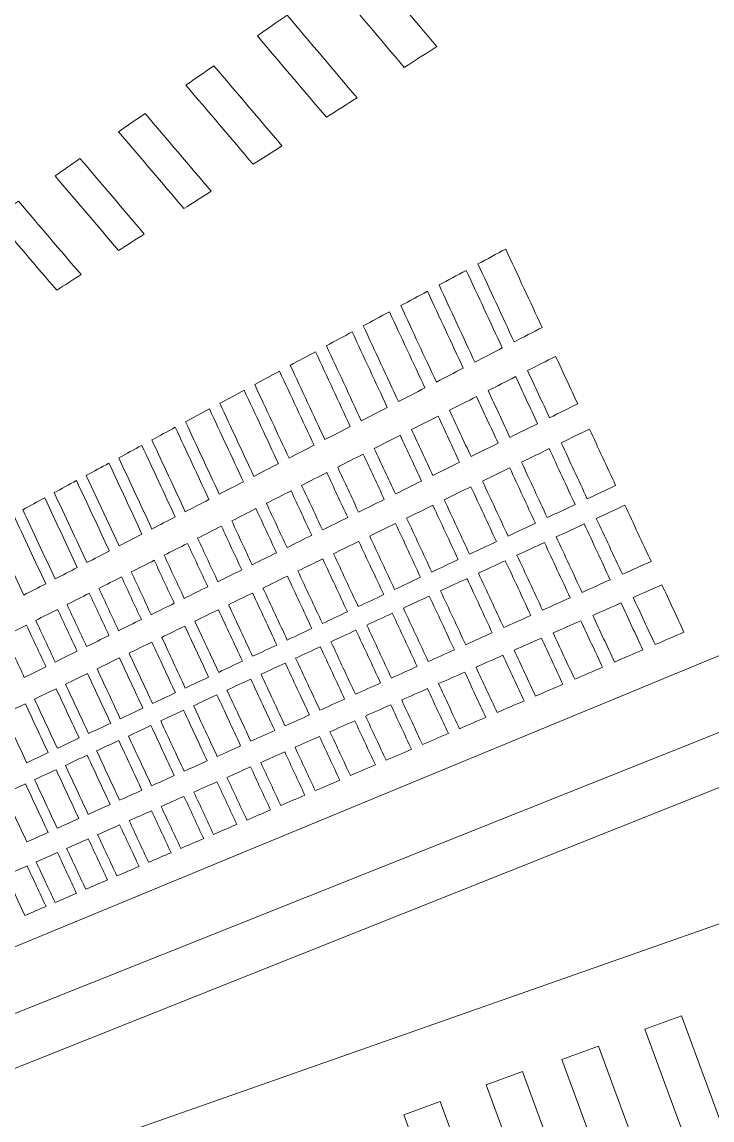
# Model space of a CAD drawing. Header units: millimetres. Extents: x -751 to 1411, y -446 to 1681.
# Drawn here: x 7 to 85.2, y 311.8 to 436.2 of the extents above; entities that cross this region are included whole.
import ezdxf

# ---------------------------------------------------------------- set-up
doc = ezdxf.new("R2010")
doc.units = ezdxf.units.MM
doc.header["$MEASUREMENT"] = 0
doc.layers.add('Layer 6', color=7, linetype='Continuous')

msp = doc.modelspace()

# ---------------------------------------------------------------- linework, layer by layer
at = {"layer": 'Layer 6', "lineweight": 0}
for points in [[(-42.08, 304.58), (-45.25, 310.13), (92.16, 366.97), (95.84, 359.61), (-42.08, 304.58)], [(105.27, 340.78), (-34.65, 291.58), (-39.18, 299.5), (98.44, 354.42), (105.27, 340.78)], [(77.58, 322.06), (81.73, 323.58), (103.39, 264.89), (99.2, 263.41), (77.58, 322.06)], [(68.2, 318.61), (72.33, 320.13), (93.89, 261.54), (89.72, 260.06), (68.2, 318.61)], [(59.61, 315.76), (63.73, 317.28), (85.2, 258.77), (81.04, 257.3), (59.61, 315.76)], [(50.3, 312.35), (54.4, 313.85), (75.77, 255.44), (71.63, 253.98), (50.3, 312.35)]]:
    msp.add_lwpolyline(points, dxfattribs=at)
for points in [[(-198.52, 551.4), (-477.55, 551.4), (-697.08, 331.88), (-697.08, 52.85), (-697.08, -226.18), (-477.55, -445.71), (-198.52, -445.71), (80.51, -445.71), (300.03, -226.18), (300.03, 52.85), (300.03, 331.88), (80.51, 551.4), (-198.52, 551.4)], [(45.88, 443.11), (48.59, 439.89), (51.31, 436.67), (54.03, 433.45), (52.8, 432.66), (51.58, 431.87), (50.35, 431.08), (47.66, 434.26), (44.98, 437.44), (42.29, 440.62), (43.49, 441.45), (44.68, 442.28), (45.88, 443.11)], [(37.08, 437.01), (39.71, 433.89), (42.35, 430.77), (44.99, 427.65), (43.84, 426.91), (42.68, 426.17), (41.53, 425.43), (38.92, 428.51), (36.31, 431.59), (33.7, 434.67), (34.83, 435.45), (35.95, 436.23), (37.08, 437.01)], [(28.79, 431.27), (31.36, 428.25), (33.92, 425.22), (36.49, 422.2), (35.4, 421.5), (34.31, 420.8), (33.22, 420.1), (30.69, 423.09), (28.15, 426.08), (25.61, 429.07), (26.67, 429.81), (27.73, 430.54), (28.79, 431.27)], [(20.98, 425.87), (23.48, 422.93), (25.97, 419.99), (28.47, 417.05), (27.44, 416.39), (26.41, 415.74), (25.39, 415.08), (22.92, 417.98), (20.45, 420.88), (17.98, 423.79), (18.98, 424.48), (19.98, 425.17), (20.98, 425.87)], [(20.89, 412.2), (19.92, 411.57), (18.95, 410.95), (17.98, 410.33), (15.58, 413.15), (13.18, 415.97), (10.78, 418.79), (11.72, 419.45), (12.67, 420.1), (13.61, 420.76), (16.04, 417.9), (18.47, 415.05), (20.89, 412.2)], [(3.95, 414.07), (4.85, 414.69), (5.74, 415.31), (6.64, 415.93), (9, 413.15), (11.36, 410.38), (13.73, 407.6), (12.81, 407.01), (11.89, 406.42), (10.97, 405.83), (8.63, 408.58), (6.29, 411.32), (3.95, 414.07)], [(62.79, 399.97), (61.43, 402.92), (60.06, 405.86), (58.69, 408.8), (59.74, 409.37), (60.78, 409.93), (61.83, 410.5), (63.21, 407.53), (64.58, 404.57), (65.96, 401.61), (64.91, 401.07), (63.85, 400.52), (62.79, 399.97)], [(61.45, 399.28), (60.42, 398.75), (59.38, 398.21), (58.34, 397.67), (56.99, 400.59), (55.63, 403.5), (54.28, 406.42), (55.3, 406.97), (56.33, 407.53), (57.36, 408.08), (58.72, 405.15), (60.09, 402.21), (61.45, 399.28)], [(57.03, 396.99), (56.01, 396.47), (54.99, 395.94), (53.98, 395.42), (52.63, 398.3), (51.29, 401.19), (49.95, 404.08), (50.95, 404.62), (51.96, 405.17), (52.97, 405.71), (54.32, 402.8), (55.67, 399.9), (57.03, 396.99)], [(52.68, 394.75), (51.68, 394.23), (50.69, 393.72), (49.69, 393.2), (48.36, 396.06), (47.03, 398.92), (45.7, 401.78), (46.69, 402.32), (47.67, 402.85), (48.66, 403.38), (50, 400.51), (51.34, 397.63), (52.68, 394.75)], [(48.42, 392.54), (47.44, 392.04), (46.46, 391.53), (45.48, 391.03), (44.16, 393.86), (42.84, 396.69), (41.52, 399.53), (42.49, 400.05), (43.47, 400.58), (44.44, 401.1), (45.76, 398.25), (47.09, 395.4), (48.42, 392.54)], [(44.23, 390.38), (43.27, 389.88), (42.31, 389.39), (41.35, 388.89), (40.04, 391.7), (38.73, 394.51), (37.43, 397.31), (38.38, 397.83), (39.33, 398.34), (40.29, 398.86), (41.6, 396.03), (42.92, 393.21), (44.23, 390.38)], [(66.8, 391.37), (65.97, 393.15), (65.14, 394.93), (64.31, 396.71), (65.37, 397.25), (66.43, 397.79), (67.49, 398.33), (68.32, 396.53), (69.16, 394.74), (69.99, 392.95), (68.93, 392.42), (67.86, 391.89), (66.8, 391.37)], [(40.12, 388.26), (39.18, 387.77), (38.23, 387.28), (37.29, 386.79), (35.99, 389.58), (34.7, 392.36), (33.4, 395.14), (34.34, 395.65), (35.27, 396.15), (36.21, 396.66), (37.51, 393.86), (38.82, 391.06), (40.12, 388.26)], [(62.31, 389.15), (61.49, 390.91), (60.67, 392.68), (59.85, 394.45), (60.89, 394.97), (61.92, 395.5), (62.96, 396.03), (63.79, 394.25), (64.62, 392.47), (65.44, 390.7), (64.4, 390.18), (63.36, 389.66), (62.31, 389.15)], [(36.09, 386.17), (35.16, 385.69), (34.23, 385.21), (33.3, 384.73), (32.02, 387.49), (30.73, 390.25), (29.45, 393.01), (30.37, 393.5), (31.29, 394), (32.21, 394.5), (33.5, 391.72), (34.79, 388.95), (36.09, 386.17)], [(60.98, 388.49), (59.96, 387.98), (58.93, 387.48), (57.91, 386.97), (57.09, 388.72), (56.28, 390.47), (55.47, 392.22), (56.48, 392.74), (57.5, 393.25), (58.52, 393.77), (59.34, 392.01), (60.16, 390.25), (60.98, 388.49)], [(32.12, 384.12), (31.21, 383.65), (30.3, 383.18), (29.39, 382.71), (28.11, 385.44), (26.84, 388.18), (25.57, 390.91), (25.57, 390.91), (28.28, 392.37), (28.28, 392.37), (29.56, 389.62), (30.84, 386.87), (32.12, 384.12)], [(56.6, 386.32), (55.6, 385.83), (54.59, 385.33), (53.58, 384.83), (52.78, 386.57), (51.97, 388.3), (51.16, 390.03), (52.17, 390.54), (53.17, 391.05), (54.17, 391.56), (54.98, 389.81), (55.79, 388.07), (56.6, 386.32)], [(28.22, 382.11), (27.33, 381.64), (26.43, 381.18), (25.54, 380.72), (24.28, 383.43), (23.01, 386.14), (21.75, 388.85), (22.64, 389.33), (23.53, 389.81), (24.41, 390.29), (25.68, 387.56), (26.95, 384.83), (28.22, 382.11)], [(71.07, 382.18), (70.09, 384.3), (69.1, 386.41), (68.12, 388.53), (69.19, 389.05), (70.25, 389.57), (71.32, 390.09), (72.31, 387.96), (73.3, 385.83), (74.29, 383.7), (73.22, 383.19), (72.15, 382.69), (71.07, 382.18)], [(52.3, 384.2), (51.32, 383.71), (50.33, 383.22), (49.34, 382.73), (48.54, 384.45), (47.74, 386.17), (46.94, 387.89), (47.92, 388.39), (48.91, 388.88), (49.89, 389.38), (50.69, 387.66), (51.5, 385.93), (52.3, 384.2)], [(24.4, 380.13), (23.52, 379.67), (22.64, 379.22), (21.76, 378.76), (20.5, 381.45), (19.25, 384.14), (18, 386.82), (18.87, 387.29), (19.75, 387.77), (20.62, 388.24), (21.88, 385.53), (23.14, 382.83), (24.4, 380.13)], [(48.08, 382.11), (47.11, 381.63), (46.14, 381.15), (45.17, 380.67), (44.38, 382.37), (43.59, 384.08), (42.8, 385.78), (43.76, 386.27), (44.73, 386.76), (45.69, 387.25), (46.49, 385.54), (47.29, 383.82), (48.08, 382.11)], [(66.54, 380.05), (65.57, 382.15), (64.59, 384.24), (63.62, 386.34), (64.67, 386.85), (65.71, 387.36), (66.76, 387.87), (67.74, 385.76), (68.72, 383.65), (69.7, 381.54), (68.65, 381.04), (67.6, 380.55), (66.54, 380.05)], [(20.63, 378.18), (19.77, 377.74), (18.9, 377.29), (18.04, 376.84), (18.04, 376.84), (14.32, 384.83), (14.32, 384.83), (15.17, 385.3), (16.03, 385.76), (16.89, 386.22), (18.14, 383.54), (19.39, 380.86), (20.63, 378.18)], [(43.94, 380.06), (42.99, 379.59), (42.03, 379.12), (41.08, 378.65), (40.3, 380.34), (39.51, 382.02), (38.72, 383.71), (39.67, 384.19), (40.62, 384.67), (41.57, 385.15), (42.36, 383.46), (43.15, 381.76), (43.94, 380.06)], [(59.2, 384.19), (60.23, 384.69), (61.26, 385.19), (62.29, 385.69), (63.26, 383.6), (64.23, 381.51), (65.2, 379.42), (64.17, 378.93), (63.14, 378.44), (62.1, 377.96), (61.14, 380.03), (60.17, 382.11), (59.2, 384.19)], [(16.94, 376.27), (16.09, 375.83), (15.24, 375.39), (14.39, 374.96), (13.16, 377.6), (11.93, 380.24), (10.69, 382.88), (11.54, 383.33), (12.38, 383.79), (13.22, 384.24), (14.46, 381.59), (15.7, 378.93), (16.94, 376.27)], [(60.78, 377.34), (59.77, 376.86), (58.76, 376.38), (57.74, 375.9), (56.78, 377.96), (55.83, 380.02), (54.87, 382.07), (55.88, 382.57), (56.89, 383.06), (57.89, 383.55), (58.86, 381.48), (59.82, 379.41), (60.78, 377.34)], [(13.3, 374.4), (12.47, 373.96), (11.63, 373.53), (10.79, 373.1), (9.57, 375.72), (8.35, 378.34), (7.13, 380.95), (7.96, 381.4), (8.79, 381.85), (9.62, 382.3), (10.85, 379.66), (12.07, 377.03), (13.3, 374.4)], [(39.87, 378.05), (38.93, 377.59), (38, 377.12), (37.06, 376.66), (36.28, 378.33), (35.5, 380), (34.73, 381.68), (35.66, 382.15), (36.59, 382.62), (37.52, 383.09), (38.3, 381.41), (39.08, 379.73), (39.87, 378.05)], [(35.87, 376.07), (34.95, 375.62), (34.03, 375.16), (33.11, 374.71), (32.34, 376.36), (31.57, 378.02), (30.8, 379.68), (31.71, 380.14), (32.63, 380.61), (33.54, 381.07), (34.32, 379.41), (35.09, 377.74), (35.87, 376.07)], [(56.45, 375.29), (55.45, 374.82), (54.46, 374.35), (53.46, 373.88), (52.51, 375.92), (51.56, 377.96), (50.61, 380), (51.6, 380.48), (52.59, 380.97), (53.58, 381.45), (54.54, 379.4), (55.49, 377.34), (56.45, 375.29)], [(75.05, 373.63), (74.07, 375.74), (73.08, 377.86), (72.1, 379.97), (73.18, 380.47), (74.25, 380.97), (75.33, 381.47), (76.32, 379.35), (77.31, 377.22), (78.3, 375.09), (77.22, 374.6), (76.13, 374.11), (75.05, 373.63)], [(9.73, 372.55), (8.91, 372.12), (8.08, 371.7), (7.26, 371.27), (6.05, 373.87), (4.84, 376.47), (3.63, 379.06), (4.45, 379.5), (5.26, 379.94), (6.08, 380.38), (7.29, 377.77), (8.51, 375.16), (9.73, 372.55)], [(31.94, 374.13), (31.04, 373.68), (30.13, 373.24), (29.23, 372.79), (28.47, 374.43), (27.7, 376.07), (26.94, 377.72), (27.83, 378.17), (28.73, 378.63), (29.63, 379.09), (30.4, 377.43), (31.17, 375.78), (31.94, 374.13)], [(52.19, 373.29), (51.21, 372.83), (50.23, 372.36), (49.25, 371.9), (48.31, 373.92), (47.37, 375.94), (46.43, 377.96), (47.41, 378.44), (48.38, 378.91), (49.35, 379.39), (50.3, 377.35), (51.24, 375.32), (52.19, 373.29)], [(67.56, 377.86), (68.62, 378.35), (69.67, 378.84), (70.73, 379.33), (71.71, 377.23), (72.69, 375.12), (73.67, 373.01), (72.61, 372.53), (71.55, 372.05), (70.49, 371.57), (69.51, 373.67), (68.54, 375.76), (67.56, 377.86)], [(48.01, 371.32), (47.05, 370.86), (46.09, 370.41), (45.13, 369.96), (44.19, 371.96), (43.26, 373.96), (42.33, 375.96), (43.28, 376.43), (44.24, 376.9), (45.2, 377.36), (46.13, 375.35), (47.07, 373.33), (48.01, 371.32)], [(63.11, 375.79), (64.15, 376.27), (65.18, 376.75), (66.22, 377.23), (67.19, 375.14), (68.16, 373.06), (69.14, 370.97), (68.09, 370.5), (67.05, 370.03), (66.01, 369.56), (65.04, 371.64), (64.08, 373.71), (63.11, 375.79)], [(28.08, 372.22), (27.19, 371.78), (26.31, 371.34), (25.42, 370.9), (24.66, 372.53), (23.9, 374.16), (23.14, 375.79), (24.03, 376.24), (24.91, 376.68), (25.79, 377.13), (26.55, 375.5), (27.32, 373.86), (28.08, 372.22)], [(24.29, 370.34), (23.41, 369.91), (22.54, 369.48), (21.67, 369.05), (20.92, 370.66), (20.17, 372.28), (19.41, 373.89), (20.28, 374.33), (21.15, 374.77), (22.02, 375.22), (22.77, 373.59), (23.53, 371.97), (24.29, 370.34)], [(43.9, 369.38), (42.96, 368.94), (42.01, 368.49), (41.07, 368.05), (40.15, 370.03), (39.22, 372.02), (38.3, 374), (39.24, 374.46), (40.17, 374.91), (41.11, 375.37), (42.04, 373.38), (42.97, 371.38), (43.9, 369.38)], [(58.74, 373.75), (59.76, 374.23), (60.77, 374.7), (61.79, 375.17), (62.75, 373.1), (63.72, 371.03), (64.68, 368.96), (63.66, 368.5), (62.64, 368.04), (61.61, 367.58), (60.66, 369.64), (59.7, 371.7), (58.74, 373.75)], [(39.87, 367.48), (38.94, 367.05), (38.01, 366.61), (37.09, 366.17), (36.17, 368.14), (35.25, 370.1), (34.34, 372.07), (35.26, 372.52), (36.18, 372.97), (37.1, 373.42), (38.03, 371.44), (38.95, 369.46), (39.87, 367.48)], [(20.56, 368.5), (19.7, 368.08), (18.84, 367.65), (17.99, 367.23), (17.24, 368.83), (16.49, 370.43), (15.75, 372.03), (16.6, 372.46), (17.46, 372.9), (18.31, 373.33), (19.06, 371.72), (19.81, 370.11), (20.56, 368.5)], [(54.45, 371.76), (55.45, 372.22), (56.45, 372.69), (57.45, 373.15), (58.4, 371.1), (59.35, 369.05), (60.31, 367), (59.3, 366.55), (58.3, 366.09), (57.3, 365.64), (56.35, 367.68), (55.4, 369.72), (54.45, 371.76)], [(76.28, 371), (77.36, 371.48), (78.45, 371.96), (79.53, 372.44), (80.36, 370.65), (81.2, 368.85), (82.03, 367.06), (80.94, 366.59), (79.85, 366.12), (78.76, 365.65), (77.93, 367.43), (77.1, 369.22), (76.28, 371)], [(16.89, 366.69), (16.05, 366.27), (15.21, 365.85), (14.36, 365.44), (13.62, 367.02), (12.89, 368.61), (12.15, 370.2), (12.98, 370.62), (13.82, 371.05), (14.66, 371.48), (15.41, 369.88), (16.15, 368.28), (16.89, 366.69)], [(35.91, 365.61), (34.99, 365.19), (34.08, 364.76), (33.17, 364.33), (32.26, 366.28), (31.36, 368.23), (30.45, 370.18), (31.35, 370.62), (32.26, 371.06), (33.16, 371.5), (34.08, 369.54), (34.99, 367.58), (35.91, 365.61)], [(50.24, 369.79), (51.22, 370.25), (52.2, 370.71), (53.18, 371.16), (54.12, 369.13), (55.07, 367.1), (56.02, 365.07), (55.03, 364.62), (54.04, 364.18), (53.06, 363.74), (52.12, 365.76), (51.18, 367.77), (50.24, 369.79)], [(71.7, 368.97), (72.76, 369.44), (73.83, 369.91), (74.89, 370.38), (75.72, 368.61), (76.55, 366.83), (77.37, 365.06), (76.3, 364.6), (75.23, 364.14), (74.16, 363.68), (73.34, 365.44), (72.52, 367.2), (71.7, 368.97)], [(13.29, 364.91), (12.46, 364.5), (11.63, 364.09), (10.8, 363.68), (10.07, 365.25), (9.34, 366.82), (8.6, 368.4), (9.43, 368.82), (10.25, 369.23), (11.08, 369.65), (11.81, 368.07), (12.55, 366.49), (13.29, 364.91)], [(32.01, 363.78), (31.12, 363.36), (30.22, 362.94), (29.32, 362.51), (28.42, 364.45), (27.52, 366.38), (26.62, 368.31), (27.51, 368.75), (28.4, 369.18), (29.29, 369.61), (30.2, 367.67), (31.11, 365.72), (32.01, 363.78)], [(46.1, 367.87), (47.06, 368.32), (48.03, 368.76), (48.99, 369.21), (49.93, 367.2), (50.86, 365.18), (51.8, 363.17), (50.83, 362.74), (49.86, 362.3), (48.89, 361.86), (47.96, 363.87), (47.03, 365.87), (46.1, 367.87)], [(9.75, 363.15), (8.93, 362.75), (8.12, 362.35), (7.3, 361.94), (6.57, 363.5), (5.85, 365.06), (5.12, 366.63), (5.93, 367.04), (6.74, 367.45), (7.55, 367.86), (8.28, 366.29), (9.01, 364.72), (9.75, 363.15)], [(28.18, 361.98), (27.3, 361.56), (26.42, 361.15), (25.54, 360.73), (24.65, 362.65), (23.76, 364.57), (22.87, 366.48), (23.74, 366.91), (24.62, 367.33), (25.49, 367.76), (26.39, 365.83), (27.29, 363.9), (28.18, 361.98)], [(42.04, 365.98), (42.98, 366.42), (43.93, 366.86), (44.87, 367.3), (45.8, 365.3), (46.73, 363.3), (47.66, 361.31), (46.71, 360.88), (45.76, 360.45), (44.81, 360.03), (43.88, 362.01), (42.96, 363.99), (42.04, 365.98)], [(67.21, 366.98), (68.25, 367.44), (69.3, 367.91), (70.34, 368.37), (71.16, 366.61), (71.98, 364.85), (72.8, 363.09), (71.75, 362.64), (70.7, 362.19), (69.65, 361.73), (68.84, 363.48), (68.02, 365.23), (67.21, 366.98)], [(62.8, 365.03), (63.83, 365.48), (64.85, 365.94), (65.88, 366.39), (66.69, 364.65), (67.5, 362.9), (68.31, 361.16), (67.28, 360.72), (66.25, 360.27), (65.22, 359.83), (64.41, 361.56), (63.61, 363.29), (62.8, 365.03)], [(24.42, 360.21), (23.56, 359.8), (22.69, 359.39), (21.83, 358.98), (20.94, 360.88), (20.06, 362.78), (19.17, 364.68), (20.03, 365.1), (20.89, 365.52), (21.75, 365.94), (22.64, 364.03), (23.53, 362.12), (24.42, 360.21)], [(38.04, 364.12), (38.97, 364.55), (39.9, 364.98), (40.83, 365.42), (41.75, 363.44), (42.67, 361.46), (43.59, 359.48), (42.66, 359.06), (41.72, 358.64), (40.79, 358.22), (39.87, 360.19), (38.96, 362.15), (38.04, 364.12)], [(20.73, 358.46), (19.87, 358.06), (19.02, 357.66), (18.17, 357.26), (17.3, 359.14), (16.42, 361.03), (15.54, 362.91), (16.39, 363.32), (17.23, 363.74), (18.08, 364.15), (18.96, 362.25), (19.84, 360.36), (20.73, 358.46)], [(34.12, 362.29), (35.03, 362.72), (35.95, 363.14), (36.86, 363.57), (37.77, 361.61), (38.69, 359.64), (39.6, 357.68), (38.68, 357.27), (37.76, 356.86), (36.84, 356.44), (35.94, 358.39), (35.03, 360.34), (34.12, 362.29)], [(58.47, 363.11), (59.48, 363.56), (60.49, 364), (61.5, 364.45), (62.3, 362.72), (63.1, 360.99), (63.91, 359.27), (62.9, 358.83), (61.88, 358.39), (60.87, 357.96), (60.07, 359.68), (59.27, 361.39), (58.47, 363.11)], [(17.09, 356.75), (16.25, 356.36), (15.42, 355.96), (14.58, 355.57), (13.71, 357.44), (12.84, 359.3), (11.97, 361.17), (12.8, 361.58), (13.63, 361.98), (14.46, 362.39), (15.34, 360.51), (16.21, 358.63), (17.09, 356.75)], [(54.23, 361.23), (55.21, 361.66), (56.2, 362.1), (57.19, 362.54), (57.99, 360.83), (58.79, 359.12), (59.58, 357.41), (58.59, 356.98), (57.59, 356.55), (56.6, 356.12), (55.81, 357.82), (55.02, 359.52), (54.23, 361.23)], [(30.26, 360.5), (31.16, 360.91), (32.06, 361.33), (32.96, 361.75), (33.86, 359.81), (34.77, 357.86), (35.67, 355.92), (34.77, 355.51), (33.87, 355.11), (32.96, 354.7), (32.06, 356.63), (31.17, 358.56), (30.26, 360.5)], [(13.51, 355.07), (12.69, 354.68), (11.87, 354.29), (11.05, 353.9), (10.18, 355.76), (9.32, 357.61), (8.46, 359.46), (9.28, 359.86), (10.09, 360.26), (10.91, 360.66), (11.78, 358.79), (12.65, 356.93), (13.51, 355.07)], [(26.48, 358.73), (27.36, 359.14), (28.24, 359.55), (29.12, 359.96), (30.02, 358.04), (30.92, 356.11), (31.81, 354.18), (30.93, 353.78), (30.04, 353.39), (29.15, 352.99), (28.26, 354.9), (27.37, 356.82), (26.48, 358.73)], [(50.05, 359.38), (51.02, 359.81), (52, 360.24), (52.97, 360.67), (53.76, 358.97), (54.55, 357.28), (55.34, 355.58), (54.36, 355.16), (53.38, 354.74), (52.41, 354.32), (51.62, 356.01), (50.84, 357.69), (50.05, 359.38)], [(10, 353.41), (9.19, 353.03), (8.38, 352.65), (7.57, 352.27), (6.72, 354.1), (5.86, 355.94), (5, 357.78), (5.81, 358.17), (6.61, 358.56), (7.42, 358.95), (8.28, 357.11), (9.14, 355.26), (10, 353.41)], [(45.95, 357.56), (46.91, 357.98), (47.86, 358.41), (48.82, 358.83), (49.6, 357.15), (50.38, 355.47), (51.16, 353.79), (50.21, 353.37), (49.25, 352.96), (48.29, 352.55), (47.51, 354.22), (46.73, 355.89), (45.95, 357.56)], [(22.75, 357), (23.62, 357.4), (24.49, 357.81), (25.35, 358.21), (26.24, 356.3), (27.13, 354.39), (28.02, 352.48), (27.15, 352.09), (26.28, 351.69), (25.41, 351.3), (24.52, 353.2), (23.64, 355.1), (22.75, 357)], [(19.09, 355.29), (19.94, 355.69), (20.79, 356.09), (21.65, 356.48), (22.53, 354.59), (23.41, 352.7), (24.29, 350.8), (23.44, 350.42), (22.58, 350.03), (21.72, 349.65), (20.85, 351.53), (19.97, 353.41), (19.09, 355.29)], [(41.93, 355.78), (42.86, 356.19), (43.8, 356.61), (44.74, 357.02), (45.51, 355.36), (46.29, 353.69), (47.07, 352.02), (46.12, 351.62), (45.18, 351.21), (44.24, 350.81), (43.47, 352.46), (42.7, 354.12), (41.93, 355.78)], [(15.49, 353.62), (16.33, 354.01), (17.17, 354.4), (18, 354.79), (18.88, 352.91), (19.75, 351.03), (20.63, 349.15), (19.79, 348.77), (18.94, 348.4), (18.1, 348.02), (17.23, 349.88), (16.36, 351.75), (15.49, 353.62)], [(37.97, 354.02), (38.89, 354.43), (39.81, 354.84), (40.73, 355.25), (41.5, 353.6), (42.27, 351.94), (43.04, 350.29), (42.12, 349.89), (41.19, 349.5), (40.26, 349.1), (39.5, 350.74), (38.74, 352.38), (37.97, 354.02)], [(34.08, 352.3), (34.99, 352.7), (35.89, 353.1), (36.8, 353.5), (37.56, 351.87), (38.32, 350.23), (39.09, 348.59), (38.18, 348.2), (37.27, 347.81), (36.36, 347.42), (35.6, 349.05), (34.84, 350.67), (34.08, 352.3)], [(11.95, 351.97), (12.77, 352.35), (13.6, 352.74), (14.42, 353.12), (15.29, 351.26), (16.16, 349.4), (17.03, 347.53), (16.2, 347.16), (15.37, 346.79), (14.54, 346.41), (13.68, 348.27), (12.81, 350.12), (11.95, 351.97)], [(8.47, 350.35), (9.28, 350.73), (10.09, 351.1), (10.9, 351.48), (11.76, 349.63), (12.62, 347.79), (13.48, 345.94), (12.67, 345.57), (11.85, 345.21), (11.03, 344.84), (10.18, 346.68), (9.32, 348.51), (8.47, 350.35)], [(30.26, 350.61), (31.15, 351), (32.04, 351.39), (32.93, 351.79), (33.69, 350.17), (34.44, 348.54), (35.2, 346.92), (34.3, 346.54), (33.41, 346.15), (32.52, 345.77), (31.76, 347.38), (31.01, 348.99), (30.26, 350.61)], [(5.04, 348.75), (5.84, 349.12), (6.64, 349.5), (7.43, 349.87), (8.29, 348.04), (9.14, 346.2), (10, 344.37), (9.19, 344.01), (8.39, 343.65), (7.59, 343.29), (6.74, 345.11), (5.89, 346.93), (5.04, 348.75)], [(26.51, 348.94), (27.38, 349.33), (28.25, 349.72), (29.13, 350.1), (29.88, 348.49), (30.63, 346.89), (31.38, 345.28), (30.5, 344.9), (29.62, 344.52), (28.74, 344.14), (28, 345.74), (27.25, 347.34), (26.51, 348.94)], [(22.81, 347.31), (23.67, 347.69), (24.53, 348.07), (25.39, 348.45), (26.14, 346.85), (26.88, 345.26), (27.62, 343.66), (26.76, 343.29), (25.89, 342.92), (25.03, 342.55), (24.29, 344.13), (23.55, 345.72), (22.81, 347.31)], [(19.18, 345.7), (20.03, 346.07), (20.87, 346.45), (21.72, 346.82), (22.45, 345.24), (23.19, 343.66), (23.93, 342.07), (23.08, 341.71), (22.23, 341.34), (21.38, 340.98), (20.65, 342.55), (19.91, 344.12), (19.18, 345.7)], [(15.61, 344.11), (16.44, 344.48), (17.27, 344.85), (18.1, 345.22), (18.84, 343.65), (19.57, 342.08), (20.3, 340.51), (19.46, 340.15), (18.63, 339.79), (17.79, 339.43), (17.06, 340.99), (16.34, 342.55), (15.61, 344.11)], [(12.1, 342.56), (12.92, 342.92), (13.73, 343.28), (14.55, 343.64), (15.28, 342.09), (16, 340.53), (16.73, 338.98), (15.9, 338.62), (15.08, 338.27), (14.26, 337.92), (13.54, 339.46), (12.82, 341.01), (12.1, 342.56)], [(8.64, 341.03), (9.45, 341.38), (10.25, 341.74), (11.06, 342.09), (11.78, 340.55), (12.49, 339.01), (13.21, 337.47), (12.41, 337.12), (11.6, 336.77), (10.79, 336.42), (10.07, 337.96), (9.36, 339.49), (8.64, 341.03)], [(5.24, 339.52), (6.04, 339.87), (6.83, 340.22), (7.62, 340.57), (8.33, 339.04), (9.05, 337.51), (9.76, 335.98), (8.96, 335.64), (8.17, 335.3), (7.37, 334.95), (6.66, 336.48), (5.95, 338), (5.24, 339.52)]]:
    msp.add_open_spline(points, degree=3, knots=[0, 0, 0, 0, 1, 1, 1, 2, 2, 2, 3, 3, 3, 4, 4, 4, 4], dxfattribs=at)

doc.saveas('drawing.dxf')
